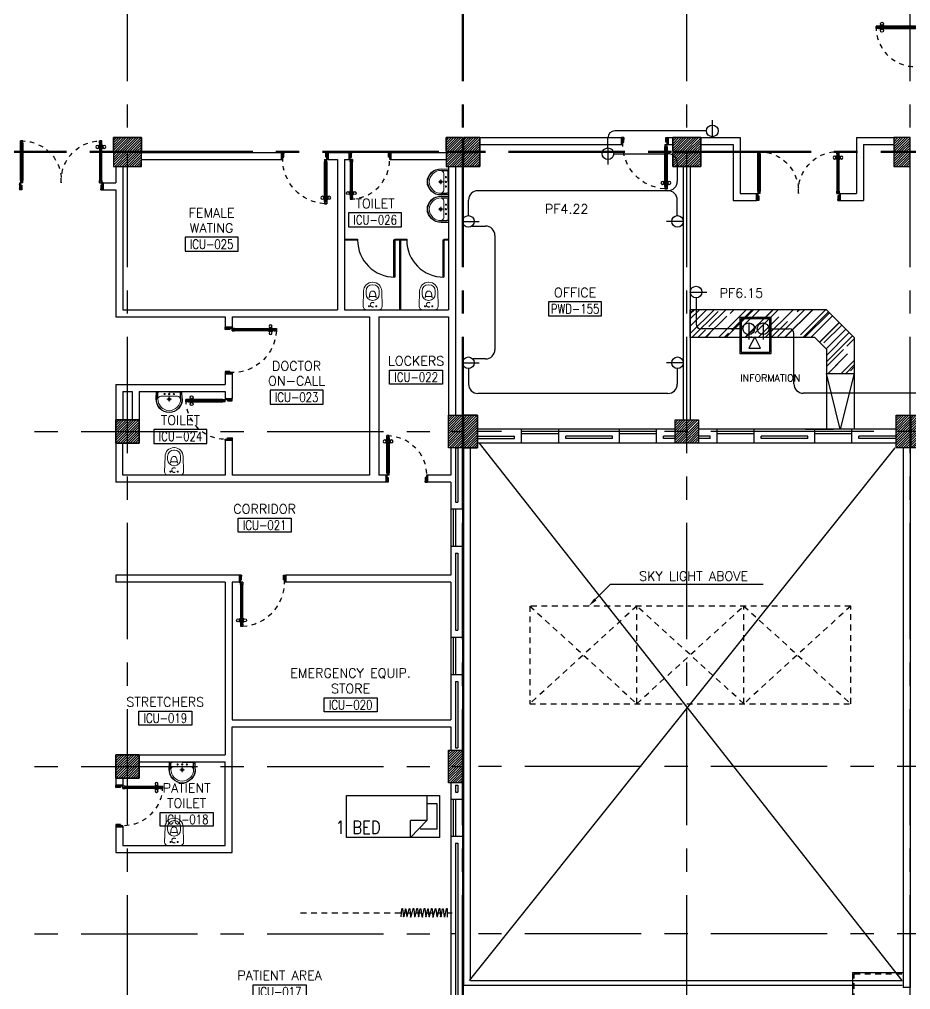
# Model space of a CAD drawing. Extents: x -0.4 to 93.5, y -1.1 to 78.4.
# Drawn here: x 31.47 to 50.62, y 15.35 to 36.21 of the extents above; entities that cross this region are included whole.
import ezdxf
from ezdxf.enums import TextEntityAlignment as Align

# ---------------------------------------------------------------- set-up
doc = ezdxf.new("R2010")
doc.units = 0
doc.header["$MEASUREMENT"] = 0
for name, pattern in [('CENTERX2', [4, 2.5, -0.5, 0.5, -0.5]), ('DASHED', [0.75, 0.5, -0.25]), ('HIDDEN', [0.375, 0.25, -0.125]), ('HIDDEN2', [0.1875, 0.125, -0.0625])]:
    doc.linetypes.add(name, pattern=pattern)
doc.layers.get('0').update_dxf_attribs({"color": 11, "linetype": 'CONTINUOUS'})
for name, color, linetype in [('A_CUBICLE_CURTAINS', 11, 'HIDDEN'), ('AXES', 11, 'CENTERX2'), ('COL', 11, 'CONTINUOUS'), ('COUNTER', 11, 'CONTINUOUS'), ('D_CURTAIN', 11, 'HIDDEN'), ('DOOR', 11, 'CONTINUOUS'), ('E-CLINE', 2, 'CONTINUOUS'), ('E-SOCKETS', 4, 'CONTINUOUS'), ('E-TEXT', 4, 'CONTINUOUS'), ('FIX', 11, 'CONTINUOUS'), ('FUR', 11, 'CONTINUOUS'), ('HAT', 11, 'CONTINUOUS'), ('HIDDEN', 11, 'HIDDEN2'), ('INSUL', 11, 'CONTINUOUS'), ('PART', 11, 'CONTINUOUS'), ('RM-BOX', 11, 'CONTINUOUS'), ('RM-IND', 11, 'CONTINUOUS'), ('RM-NAME', 11, 'CONTINUOUS'), ('RM-NO', 11, 'CONTINUOUS'), ('ROOF', 11, 'CONTINUOUS'), ('RS20', 11, 'CONTINUOUS'), ('SHAFT', 11, 'CONTINUOUS'), ('STR', 11, 'CONTINUOUS'), ('WALL', 11, 'CONTINUOUS'), ('WIN', 11, 'CONTINUOUS')]:
    doc.layers.add(name, color=color, linetype=linetype)
doc.styles.add('ROMANC', font='romanc', dxfattribs={"height": 0.1})
doc.styles.add('ROMANS', font='ROMANS.shx', dxfattribs={"width": 0.6})
doc.styles.add('RS20', font='ROMANS.shx', dxfattribs={"height": 0.2})

# ---------------------------------------------------------------- blocks, each defined once
blk = doc.blocks.new('*X23')
at = {"color": 0}
for p, q in [((84179, 132651), (84678, 133150)), ((84179, 132704), (84625, 133150)), ((84179, 132757), (84571, 133150)), ((84179, 132810), (84518, 133150)), ((84179, 132864), (84465, 133150)), ((84179, 132917), (84412, 133150)), ((84179, 132970), (84359, 133150)), ((84179, 133023), (84306, 133150)), ((84179, 133076), (84253, 133150)), ((84179, 133129), (84200, 133150)), ((84231, 132650), (84679, 133098)), ((84284, 132650), (84679, 133045)), ((84337, 132650), (84679, 132992)), ((84390, 132650), (84679, 132939)), ((84443, 132650), (84679, 132886)), ((84496, 132650), (84679, 132833)), ((84549, 132650), (84679, 132780)), ((84602, 132650), (84679, 132727)), ((84655, 132650), (84679, 132674))]:
    blk.add_line(p, q, dxfattribs=at)
blk = doc.blocks.new('COL50')
at = {"layer": 'COL'}
blk.add_lwpolyline([(-250, 250), (-250, -250), (250, -250), (250, 250)], close=True, dxfattribs=at)
blk = doc.blocks.new('RM1')
at = {"layer": 'RM-BOX'}
blk.add_lwpolyline([(570, -200), (-570, -200), (-570, -500), (570, -500)], close=True, dxfattribs=at)
at = {"layer": 'RM-NAME', "style": 'ROMANS'}
for tag, p in [('ROOMNAME1', (0, 324)), ('ROOMNAME2', (0, 0))]:
    blk.add_attdef(tag, text='', height=200, dxfattribs=at).set_placement(p, align=Align.MIDDLE)
at = {"layer": 'RM-NO', "style": 'ROMANS', "width": 0.8}
blk.add_attdef('ROOMNO', text='', height=200, dxfattribs=at).set_placement((0, -350), align=Align.MIDDLE)
blk = doc.blocks.new('*X59')
at = {"color": 0}
for p, q in [((215909, 139859), (216399, 140350)), ((215909, 139912), (216346, 140350)), ((215909, 139965), (216293, 140350)), ((215909, 140018), (216240, 140350)), ((215909, 140071), (216187, 140350)), ((215909, 140124), (216134, 140350)), ((215909, 140177), (216081, 140350)), ((215909, 140230), (216028, 140350)), ((215909, 140283), (215975, 140350)), ((215909, 140337), (215922, 140350)), ((215952, 139850), (216409, 140306)), ((216005, 139850), (216409, 140253)), ((216058, 139850), (216409, 140200)), ((216111, 139850), (216409, 140147)), ((216164, 139850), (216409, 140094)), ((216217, 139850), (216409, 140041)), ((216270, 139850), (216409, 139988)), ((216323, 139850), (216409, 139935)), ((216376, 139850), (216409, 139882))]:
    blk.add_line(p, q, dxfattribs=at)
blk = doc.blocks.new('A$C272A55A0')
at = {"layer": 'DOOR', "color": 0, "linetype": 'ByBlock'}
for p, q in [((0, 900), (0, 1050)), ((50, 1050), (0, 1050)), ((50, 950), (50, 1050)), ((1750, 950), (1750, 1050)), ((1750, 1050), (1800, 1050)), ((1800, 1050), (1800, 900)), ((0, 900), (25, 900)), ((25, 950), (50, 950)), ((25, 900), (25, 950)), ((75, 900), (25, 900)), ((25, 850), (25, 900)), ((42, 850), (25, 850)), ((58, 870), (42, 870)), ((42, 870), (42, 850)), ((58, 850), (58, 870)), ((75, 850), (58, 850)), ((75, 900), (75, 850)), ((1725, 900), (1775, 900)), ((1725, 900), (1725, 850)), ((1725, 850), (1742, 850)), ((1742, 870), (1758, 870)), ((1742, 850), (1742, 870)), ((1775, 950), (1750, 950)), ((1758, 870), (1758, 850)), ((1758, 850), (1775, 850)), ((1775, 900), (1775, 950)), ((1800, 900), (1775, 900)), ((1775, 850), (1775, 900)), ((25, 50), (42, 50)), ((25, 50), (25, 0)), ((25, 0), (75, 0)), ((75, 0), (25, 0)), ((42, 50), (42, 30)), ((42, 30), (58, 30)), ((58, 50), (75, 50)), ((58, 50), (58, 30)), ((75, 50), (75, 0)), ((1718, 160), (1709, 160)), ((1709, 95), (1709, 160)), ((1718, 95), (1709, 95)), ((1725, 173), (1718, 173)), ((1718, 173), (1718, 83)), ((1718, 95), (1718, 160)), ((1725, 83), (1718, 83)), ((1742, 50), (1725, 50)), ((1725, 50), (1725, 0)), ((1775, 0), (1725, 0)), ((1725, 0), (1775, 0)), ((1742, 50), (1742, 30)), ((1758, 30), (1742, 30)), ((1775, 50), (1758, 50)), ((1758, 50), (1758, 30)), ((1775, 173), (1782, 173)), ((1775, 83), (1782, 83)), ((1775, 50), (1775, 0)), ((1782, 173), (1782, 83)), ((1782, 160), (1791, 160)), ((1782, 95), (1782, 160)), ((1782, 95), (1791, 95)), ((1791, 95), (1791, 160))]:
    blk.add_line(p, q, dxfattribs=at)
at = {"layer": 'DOOR', "color": 9, "linetype": 'ByBlock'}
for p, q in [((50, 1050), (0, 1010)), ((50, 1050), (0, 937)), ((50, 1050), (37, 950)), ((1750, 1050), (1800, 1010)), ((1750, 1050), (1800, 937)), ((1750, 1050), (1763, 950))]:
    blk.add_line(p, q, dxfattribs=at)
at = {"layer": 'DOOR', "linetype": 'ByBlock'}
for p, q in [((25, 850), (25, 50)), ((42, 850), (42, 50)), ((58, 850), (58, 50)), ((75, 50), (75, 850)), ((1725, 50), (1725, 850)), ((1742, 850), (1742, 50)), ((1758, 850), (1758, 50)), ((1775, 850), (1775, 50))]:
    blk.add_line(p, q, dxfattribs=at)
at = {"layer": 'DOOR', "color": 0, "linetype": 'ByBlock'}
for centre in [(1676, 128), (1824, 128)]:
    blk.add_circle(centre, 32.4, dxfattribs=at)
at = {"layer": 'DOOR', "color": 9, "linetype": 'ByBlock'}
for centre, radius, start, end in [((50, 1050), 34.4, 180, 270), ((50, 1050), 14.4, 180, 270), ((1750, 1050), 14.4, 270, 0), ((1750, 1050), 34.4, 270, 0), ((50, 1050), 54.4, 203.2074, 270), ((50, 1050), 74.4, 227.7764, 270), ((50, 1050), 94.4, 238.0182, 270), ((50, 1050), 114, 244.0838, 257.3774), ((50, 1050), 134, 248.1598, 259.28), ((50, 1050), 154, 251.1053, 256.2858), ((1750, 1050), 54.4, 270, 336.7926), ((1750, 1050), 74.4, 270, 312.2236), ((1750, 1050), 94.4, 270, 301.9818), ((1750, 1050), 114, 282.6226, 295.9162), ((1750, 1050), 134, 280.72, 291.8402), ((1750, 1050), 154, 283.7142, 288.8947)]:
    blk.add_arc(centre, radius, start, end, dxfattribs=at)
at = {"layer": 'DOOR', "linetype": 'HIDDEN', "ltscale": 0.5}
for centre, start, end in [((50, 851), 268.3174, 3.2965), ((1750, 851), 176.7035, 271.6826)]:
    blk.add_arc(centre, 851, start, end, dxfattribs=at)
at = {"layer": 'WALL', "linetype": 'ByBlock'}
blk.add_line((1800, 900), (1800, 1050), dxfattribs=at)
blk = doc.blocks.new('DOOR90')
at = {"layer": 'DOOR', "color": 0, "linetype": 'ByBlock'}
for p, q in [((-150, 0), (-150, -25)), ((-150, 0), (0, 0)), ((0, -50), (0, 0)), ((-1000, -25), (-1000, -75)), ((-1000, -75), (-1000, -25)), ((-950, -25), (-1000, -25)), ((-950, -75), (-1000, -75)), ((-970, -42), (-970, -58)), ((-950, -42), (-970, -42)), ((-950, -58), (-970, -58)), ((-950, -25), (-950, -42)), ((-950, -58), (-950, -75)), ((-918, -25), (-918, -18)), ((-828, -18), (-918, -18)), ((-918, -75), (-918, -82)), ((-828, -82), (-918, -82)), ((-905, -18), (-905, -9)), ((-905, -9), (-840, -9)), ((-905, -18), (-840, -18)), ((-905, -82), (-905, -91)), ((-905, -82), (-840, -82)), ((-905, -91), (-840, -91)), ((-840, -18), (-840, -9)), ((-840, -82), (-840, -91)), ((-828, -25), (-828, -18)), ((-828, -75), (-828, -82)), ((-200, -42), (-200, -25)), ((-200, -25), (-150, -25)), ((-180, -42), (-200, -42)), ((-200, -75), (-200, -58)), ((-200, -58), (-180, -58)), ((-150, -75), (-200, -75)), ((-180, -58), (-180, -42)), ((-150, -75), (-150, -25)), ((-150, -25), (-100, -25)), ((-100, -25), (-100, -50)), ((-100, -50), (0, -50)), ((-150, -900), (-150, -875)), ((-150, -875), (-100, -875)), ((0, -900), (-150, -900)), ((-150, -900), (0, -900)), ((-100, -850), (0, -850)), ((-100, -875), (-100, -850)), ((0, -850), (0, -900))]:
    blk.add_line(p, q, dxfattribs=at)
at = {"layer": 'DOOR', "color": 9, "linetype": 'ByBlock'}
for p, q in [((0, -50), (-114, 0)), ((0, -50), (-40, 0)), ((0, -50), (-100, -37)), ((0, -850), (-114, -900)), ((0, -850), (-100, -863)), ((0, -850), (-40, -900))]:
    blk.add_line(p, q, dxfattribs=at)
at = {"layer": 'DOOR', "linetype": 'ByBlock'}
for p, q in [((-200, -25), (-950, -25)), ((-200, -42), (-950, -42)), ((-200, -58), (-950, -58)), ((-950, -75), (-200, -75))]:
    blk.add_line(p, q, dxfattribs=at)
at = {"layer": 'DOOR', "color": 0, "linetype": 'ByBlock'}
for centre in [(-873, 24), (-873, -124)]:
    blk.add_circle(centre, 32.4, dxfattribs=at)
at = {"layer": 'DOOR', "color": 9, "linetype": 'ByBlock'}
for centre, radius, start, end in [((0, -50), 154, 161.1053, 166.2858), ((0, -50), 134, 158.1598, 169.28), ((0, -50), 94.4, 148.0182, 180), ((0, -50), 74.4, 137.7764, 180), ((0, -50), 114, 154.0838, 167.3774), ((0, -50), 54.4, 113.2074, 180), ((0, -50), 34.4, 90, 180), ((0, -50), 14.4, 90, 180), ((0, -850), 154, 193.7142, 198.8947), ((0, -850), 134, 190.72, 201.8402), ((0, -850), 94.4, 180, 211.9818), ((0, -850), 74.4, 180, 222.2236), ((0, -850), 54.4, 180, 246.7926), ((0, -850), 34.4, 180, 270), ((0, -850), 14.4, 180, 270)]:
    blk.add_arc(centre, radius, start, end, dxfattribs=at)
at = {"layer": 'DOOR', "linetype": 'HIDDEN', "ltscale": 0.5}
blk.add_arc((-150, -25), 850, 180, 270, dxfattribs=at)
blk = doc.blocks.new('C5')
at = {"layer": 'HAT', "linetype": 'ByBlock'}
h = blk.add_hatch(dxfattribs=at)
h.set_pattern_fill('ANSI31', color=256, scale=300, style=0)
h.set_pattern_definition([(45, (-223356.182, -51411.005), (-26.516504, 26.516504), [])])
h.paths.add_polyline_path([(300, 300), (0, 300), (0, 0), (300, 0)])
h.paths.add_polyline_path([(600, 300), (300, 300), (300, 0), (600, 0)])
at = {"layer": 'COL'}
blk.add_lwpolyline([(600, 300), (0, 300), (0, 0), (600, 0)], close=True, dxfattribs=at)
blk = doc.blocks.new('C7')
at = {"layer": 'HAT'}
h = blk.add_hatch(dxfattribs=at)
h.set_pattern_fill('ANSI31', color=256, scale=300, style=0)
h.set_pattern_definition([(45, (-248876.182, -51411.005), (-26.5165043, 26.5165043), [])])
h.paths.add_polyline_path([(350, 300), (250, 300), (0, 300), (0, 0), (350, 0)])
at = {"layer": 'COL'}
blk.add_lwpolyline([(0, 300), (0, 0), (350, 0), (350, 300)], close=True, dxfattribs=at)
blk = doc.blocks.new('C11')
at = {"layer": 'HAT'}
h = blk.add_hatch(dxfattribs=at)
h.set_pattern_fill('ANSI31', color=256, scale=300, style=0)
h.set_pattern_definition([(45, (-248556.182, -75061.005), (-26.5165043, 26.5165043), [])])
h.paths.add_polyline_path([(300, 700), (0, 700), (0, 350), (300, 350)])
h.paths.add_polyline_path([(300, 350), (0, 350), (0, 0), (300, 0)])
at = {"layer": 'COL'}
blk.add_lwpolyline([(300, 700), (300, 0), (0, 0), (0, 700)], close=True, dxfattribs=at)
blk = doc.blocks.new('C11D')
at = {"layer": 'COL', "linetype": 'ByBlock'}
for p in [(-320, 0), (0, 0)]:
    blk.add_blockref('C11', p, dxfattribs=at)
blk = doc.blocks.new('C')
at = {"layer": 'D_CURTAIN'}
for points in [[(0.229, 0.077), (0.229, 0.077, 0.848601), (0.219, 0.076), (0.202, -0.062, -0.855925), (0.192, -0.063), (0.167, 0.072, 0.866955), (0.157, 0.072), (0.144, -0.065, -0.843142), (0.134, -0.066), (0.099, 0.077, 0.845318), (0.089, 0.076), (0.076, -0.066, -0.842227), (0.066, -0.067), (0.029, 0.079, 0.837896), (0.019, 0.078), (0.004, -0.065, -0.84563), (-0.006, -0.065), (-0.04, 0.078, 0.842014), (-0.049, 0.078), (-0.065, -0.063, -0.866148), (-0.075, -0.063), (-0.099, 0.074, 0.854133), (-0.109, 0.074), (-0.129, -0.066, -0.838104), (-0.139, -0.067), (-0.17, 0.077, 0.84026), (-0.18, 0.077), (-0.183, -0.071)], [(0.639, -0.068), (0.628, 0.076, 0.848601), (0.618, 0.076), (0.601, -0.063, -0.855925), (0.591, -0.063), (0.566, 0.071, 0.866955), (0.556, 0.071), (0.542, -0.066, -0.843142), (0.533, -0.066), (0.497, 0.076, 0.845318), (0.488, 0.075), (0.474, -0.067, -0.842227), (0.465, -0.068), (0.427, 0.078, 0.837896), (0.417, 0.078), (0.403, -0.065, -0.84563), (0.393, -0.066), (0.359, 0.078, 0.842014), (0.349, 0.077), (0.334, -0.063, -0.866148), (0.324, -0.064), (0.299, 0.074, 0.854133), (0.29, 0.073), (0.27, -0.067, -0.838104), (0.26, -0.067), (0.229, 0.077, 0.84026), (0.219, 0.076)]]:
    blk.add_lwpolyline(points, format="xyb", dxfattribs=at)
blk = doc.blocks.new('LAV1')
at = {"layer": 'FIX', "linetype": 'ByBlock', "ltscale": 0.3}
for p, q in [((-280, 210), (-275, 50)), ((-245, 210), (-245, 85)), ((245, 210), (245, 85)), ((280, 210), (275, 50)), ((0, 60), (-220, 60)), ((0, 60), (220, 60))]:
    blk.add_line(p, q, dxfattribs=at)
at = {"layer": 'FIX', "linetype": 'Continuous', "lineweight": 20}
for p, q in [((-275, 210), (-275, 50)), ((275, 210), (275, 50)), ((0, 50), (-275, 50)), ((0, 50), (-252, 50)), ((0, 155), (-181, 155)), ((0, 155), (181, 155)), ((0, 50), (252, 50)), ((0, 50), (275, 50))]:
    blk.add_line(p, q, dxfattribs=at)
at = {"layer": 'FIX', "linetype": 'DASHED', "lineweight": 20, "ltscale": 0.05}
for p, q in [((50, 220), (-50, 220)), ((0, 170), (0, 270)), ((0, 170), (0, 270))]:
    blk.add_line(p, q, dxfattribs=at)
at = {"layer": 'FIX', "lineweight": 20}
for p, q in [((16, 107), (-15, 107)), ((0, 92), (0, 123))]:
    blk.add_line(p, q, dxfattribs=at)
for centre, radius in [((0, 220), 29.5), ((0, 220), 22.5), ((0, 107), 15.5)]:
    blk.add_circle(centre, radius, dxfattribs=at)
at = {"layer": 'FIX', "linetype": 'HIDDEN', "lineweight": 20, "ltscale": 0.05}
for centre in [(-100, 107), (100, 107)]:
    blk.add_circle(centre, 12.4, dxfattribs=at)
at = {"layer": 'FIX', "linetype": 'ByBlock', "ltscale": 0.3}
for centre, radius, start, end in [((7, 220), 287, 91.3776, 182.0064), ((-7, 220), 287, 357.9936, 88.6224), ((-220, 85), 24.9, 179.7021, 269.9486), ((220, 85), 24.9, 270.0514, 0.2979)]:
    blk.add_arc(centre, radius, start, end, dxfattribs=at)
at = {"layer": 'FIX', "linetype": 'Continuous', "lineweight": 20}
for centre, radius, start, end in [((8, 217), 283, 91.6988, 181.351), ((8, 212), 253, 91.7328, 180.4884), ((-8, 217), 283, 358.649, 88.3012), ((-8, 212), 253, 359.5116, 88.2672), ((-179, 222), 66.9, 190.2006, 268.0786), ((179, 222), 66.9, 271.9214, 349.7994)]:
    blk.add_arc(centre, radius, start, end, dxfattribs=at)
blk = doc.blocks.new('WC1')
at = {"layer": 'FIX', "lineweight": 20}
for p, q in [((-727, 5), (-727, -5)), ((-674, 5), (-674, -5)), ((-534, 24), (-540, 0)), ((-540, 0), (-534, -24)), ((-210, 204), (-538, 194)), ((-475, 141), (-538, 141)), ((-395, 76), (-490, 60)), ((-339, 5), (-339, -5)), ((-538, -141), (-475, -141)), ((-538, -194), (-210, -204)), ((-490, -60), (-395, -76))]:
    blk.add_line(p, q, dxfattribs=at)
at = {"layer": 'FIX', "linetype": 'Continuous', "lineweight": 20}
blk.add_line((-420, -47), (-420, 45), dxfattribs=at)
at = {"layer": 'FIX', "lineweight": 20}
blk.add_lwpolyline([(-213, -204), (-210, -204, 0.414214), (-137, -131), (-137, 0), (-137, 131, 0.414214), (-210, 204)], format="xyb", dxfattribs=at)
at = {"layer": 'FIX', "linetype": 'HIDDEN2', "lineweight": 20, "ltscale": 0.3}
blk.add_circle((-245, 0), 49.8, dxfattribs=at)
at = {"layer": 'FIX', "linetype": 'HIDDEN', "lineweight": 20, "ltscale": 0.05}
for centre in [(-213, 78), (-213, -77)]:
    blk.add_circle(centre, 11.6, dxfattribs=at)
at = {"layer": 'FIX', "lineweight": 20}
for centre, radius, start, end in [((-538, 5), 189, 90, 180), ((-538, 5), 136, 90, 180), ((-473, -7), 68.2, 128.9242, 152.8468), ((-464, -18), 82, 108.496, 128.9242), ((-475, 5), 136, 360, 90), ((-538, -5), 189, 180, 270), ((-538, -5), 136, 180, 270), ((-473, 7), 68.2, 207.1532, 231.0758), ((-464, 18), 82, 231.0758, 251.504), ((-475, -5), 136, 270, 0)]:
    blk.add_arc(centre, radius, start, end, dxfattribs=at)
at = {"layer": 'FIX', "linetype": 'Continuous', "lineweight": 20}
for centre, start, end in [((-443, 46), 357.6662, 91.6121), ((-442, -46), 268.3879, 2.3338)]:
    blk.add_arc(centre, 22.3, start, end, dxfattribs=at)
blk = doc.blocks.new('DOOR-10')
at = {"layer": 'DOOR', "color": 0, "linetype": 'ByBlock'}
for p, q in [((-26, 1100), (-76, 1100)), ((-76, 1100), (-26, 1100)), ((-76, 1050), (-76, 1100)), ((-59, 1050), (-76, 1050)), ((-43, 1070), (-59, 1070)), ((-59, 1050), (-59, 1070)), ((-43, 1050), (-43, 1070)), ((-26, 1050), (-43, 1050)), ((-26, 1050), (-26, 1100)), ((-83, 1005), (-92, 1005)), ((-92, 1005), (-92, 940)), ((-83, 940), (-92, 940)), ((-76, 1018), (-83, 1018)), ((-83, 928), (-83, 1018)), ((-83, 1005), (-83, 940)), ((-76, 928), (-83, 928)), ((-26, 1018), (-18, 1018)), ((-26, 928), (-18, 928)), ((-18, 928), (-18, 1018)), ((-18, 1005), (-9, 1005)), ((-18, 1005), (-18, 940)), ((-18, 940), (-9, 940)), ((-9, 1005), (-9, 940)), ((-1001, 0), (-1001, 150)), ((-1001, 150), (-976, 150)), ((-1001, 150), (-1001, 0)), ((-951, 0), (-1001, 0)), ((-976, 150), (-976, 100)), ((-976, 100), (-951, 100)), ((-951, 100), (-951, 0)), ((-76, 200), (-59, 200)), ((-76, 150), (-76, 200)), ((-76, 150), (-26, 150)), ((-59, 200), (-59, 180)), ((-59, 180), (-43, 180)), ((-51, 100), (-51, 0)), ((-26, 100), (-51, 100)), ((-51, 0), (-1, 0)), ((-43, 200), (-26, 200)), ((-43, 180), (-43, 200)), ((-26, 200), (-26, 150)), ((-1, 150), (-26, 150)), ((-26, 150), (-26, 100))]:
    blk.add_line(p, q, dxfattribs=at)
at = {"layer": 'DOOR', "linetype": 'ByBlock'}
for p, q in [((-76, 1050), (-76, 200)), ((-59, 200), (-59, 1050)), ((-43, 200), (-43, 1050)), ((-26, 200), (-26, 1050))]:
    blk.add_line(p, q, dxfattribs=at)
at = {"layer": 'DOOR', "color": 9, "linetype": 'ByBlock'}
for p, q in [((-951, 0), (-1001, 114)), ((-951, 0), (-1001, 40)), ((-951, 0), (-964, 100)), ((-51, 0), (-1, 114)), ((-51, 0), (-37, 100)), ((-51, 0), (-1, 40)), ((-1, 0), (-1, 150))]:
    blk.add_line(p, q, dxfattribs=at)
at = {"layer": 'DOOR', "color": 0, "linetype": 'ByBlock'}
for centre in [(-124, 973), (23, 973)]:
    blk.add_circle(centre, 32.4, dxfattribs=at)
at = {"layer": 'DOOR', "linetype": 'HIDDEN', "ltscale": 0.5}
blk.add_arc((-23, 149), 952, 93.1482, 179.9482, dxfattribs=at)
at = {"layer": 'DOOR', "color": 9, "linetype": 'ByBlock'}
for centre, radius, start, end in [((-951, 0), 154, 103.7142, 108.8947), ((-951, 0), 134, 100.72, 111.8402), ((-951, 0), 94.4, 90, 121.9818), ((-951, 0), 74.4, 90, 132.2236), ((-951, 0), 54.4, 90, 156.7926), ((-951, 0), 34.4, 90, 180), ((-951, 0), 14.4, 90, 180), ((-51, 0), 94.4, 58.0182, 90), ((-51, 0), 74.4, 47.7764, 90), ((-51, 0), 54.4, 23.2074, 90), ((-51, 0), 34.4, 0, 90), ((-51, 0), 14.4, 0, 90), ((-51, 0), 134, 68.1598, 79.28), ((-51, 0), 114, 64.0838, 77.3774), ((-51, 0), 154, 71.1053, 76.2858)]:
    blk.add_arc(centre, radius, start, end, dxfattribs=at)
blk = doc.blocks.new('fe-door')
at = {"layer": 'DOOR', "color": 0, "linetype": 'ByBlock'}
for p, q in [((-900, 1775), (-900, 1725)), ((-900, 1725), (-900, 1775)), ((-850, 1775), (-900, 1775)), ((-850, 1725), (-900, 1725)), ((-870, 1758), (-870, 1742)), ((-850, 1758), (-870, 1758)), ((-850, 1742), (-870, 1742)), ((-850, 1775), (-850, 1758)), ((-850, 1742), (-850, 1725)), ((-818, 1775), (-818, 1782)), ((-728, 1782), (-818, 1782)), ((-818, 1725), (-818, 1718)), ((-728, 1718), (-818, 1718)), ((-805, 1782), (-805, 1791)), ((-805, 1791), (-740, 1791)), ((-805, 1782), (-740, 1782)), ((-805, 1718), (-805, 1709)), ((-805, 1718), (-740, 1718)), ((-805, 1709), (-740, 1709)), ((-740, 1782), (-740, 1791)), ((-740, 1718), (-740, 1709)), ((-728, 1775), (-728, 1782)), ((-728, 1725), (-728, 1718)), ((-50, 1758), (-50, 1775)), ((-50, 1775), (0, 1775)), ((-30, 1758), (-50, 1758)), ((-50, 1725), (-50, 1742)), ((-50, 1742), (-30, 1742)), ((0, 1725), (-50, 1725)), ((-30, 1742), (-30, 1758)), ((150, 1800), (0, 1800)), ((0, 1800), (0, 1775)), ((0, 1725), (0, 1775)), ((0, 1775), (150, 1775)), ((150, 1775), (150, 1800)), ((0, 75), (0, 25)), ((0, 75), (50, 75)), ((0, 0), (0, 25)), ((0, 25), (50, 25)), ((150, 25), (0, 25)), ((0, 0), (150, 0)), ((30, 58), (30, 42)), ((50, 58), (30, 58)), ((30, 42), (50, 42)), ((50, 75), (50, 58)), ((50, 42), (50, 25)), ((150, 25), (150, 0)), ((850, 58), (850, 75)), ((850, 75), (900, 75)), ((850, 58), (870, 58)), ((850, 25), (850, 42)), ((850, 42), (870, 42)), ((850, 25), (900, 25)), ((870, 42), (870, 58)), ((900, 25), (900, 75)), ((900, 75), (900, 25))]:
    blk.add_line(p, q, dxfattribs=at)
at = {"layer": 'DOOR', "linetype": 'ByBlock'}
for p, q in [((-50, 1775), (-850, 1775)), ((-50, 1758), (-850, 1758)), ((-50, 1742), (-850, 1742)), ((-850, 1725), (-50, 1725)), ((850, 75), (50, 75)), ((50, 58), (850, 58)), ((50, 42), (850, 42)), ((50, 25), (850, 25))]:
    blk.add_line(p, q, dxfattribs=at)
at = {"layer": 'DOOR', "color": 0, "linetype": 'ByBlock'}
for centre in [(-773, 1824), (-773, 1676)]:
    blk.add_circle(centre, 32.4, dxfattribs=at)
at = {"layer": 'DOOR', "linetype": 'HIDDEN', "ltscale": 0.5}
for centre, start, end in [((-49, 1750), 178.3174, 273.2965), ((49, 50), 358.3174, 93.2965)]:
    blk.add_arc(centre, 851, start, end, dxfattribs=at)
at = {"layer": 'WALL'}
for p, q in [((0, 1800), (150, 1800)), ((0, 0), (150, 0))]:
    blk.add_line(p, q, dxfattribs=at)
at = {"layer": 'WALL', "linetype": 'ByBlock'}
blk.add_line((0, 1800), (150, 1800), dxfattribs=at)

msp = doc.modelspace()

# ---------------------------------------------------------------- hatches: boundary and pattern name
at = {"layer": 'COUNTER', "linetype": 'ByBlock'}
h = msp.add_hatch(dxfattribs=at)
h.set_pattern_fill('AR-RROOF', color=11, scale=0.3, angle=45, style=0)
h.set_pattern_definition([(45, (-249.90383, -112.74973), (0.25455844, 0.6788225), [4.5, -0.6, 1.5, -0.3]), (45, (-249.72776, -112.36153), (-0.49426764, 0.07000357), [0.9, -0.099, 1.8, -0.225]), (45, (-249.97808, -112.46336), (0.96095812, 1.24521504), [2.4, -0.42, 1.2, -0.3])])
h.paths.add_polyline_path([(45.8874, 29.97), (45.8874, 29.37), (48.5638, 29.37), (48.8124, 29.1215), (48.8124, 28.6), (49.4124, 28.6), (49.4124, 29.37), (48.8124, 29.97)])

# ---------------------------------------------------------------- linework, layer by layer
at = {"layer": 'A_CUBICLE_CURTAINS', "ltscale": 0.5}
msp.add_line((37.5103, 17), (40.7676, 17), dxfattribs=at)
at = {"layer": 'AXES'}
for p, q in [((45.8124, -1.1143), (45.8124, 77.6984)), ((40.9924, -1.1143), (40.9924, 77.3484)), ((41.0124, -1.1143), (41.0124, 77.3484)), ((50.6124, -1.1143), (50.6124, 77.3484)), ((33.7924, -1.1143), (33.7924, 59.47)), ((92.4824, 33.37), (30.1924, 33.37)), ((92.4824, 33.35), (30.1924, 33.35)), ((24.7924, 27.35), (40.9924, 27.35)), ((92.8324, 27.35), (40.7424, 27.35)), ((24.7924, 20.15), (40.9924, 20.15)), ((92.8324, 20.15), (40.7424, 20.15)), ((24.7924, 16.55), (40.7457, 16.55)), ((92.8324, 16.55), (40.7424, 16.55))]:
    msp.add_line(p, q, dxfattribs=at)
at = {"layer": 'COUNTER', "linetype": 'ByBlock'}
for p, q in [((45.8874, 29.37), (45.8874, 29.97)), ((48.8124, 29.97), (45.8874, 29.97)), ((48.8124, 29.97), (49.4124, 29.37)), ((48.5638, 29.37), (45.8874, 29.37)), ((48.5638, 29.37), (48.8124, 29.1215)), ((49.4124, 29.37), (49.4124, 27.4)), ((48.8124, 29.1215), (48.8124, 27.4)), ((48.8124, 28.6), (49.4124, 28.6)), ((49.1124, 27.4), (48.8124, 28.6)), ((49.4124, 28.6), (49.1124, 27.4)), ((48.3624, 27.4), (48.9624, 27.4))]:
    msp.add_line(p, q, dxfattribs=at)
at = {"layer": 'E-CLINE', "color": 4, "linetype": 'ByBlock'}
for p, q in [((46.2366, 33.8153), (44.2674, 33.8153)), ((44.1174, 33.45), (44.1174, 33.6653)), ((44.2424, 33.325), (45.408, 33.325)), ((41.1909, 31.7692), (41.487, 31.7692)), ((41.687, 31.5692), (41.687, 29.1116)), ((41.487, 28.9116), (41.2118, 28.9116))]:
    msp.add_line(p, q, dxfattribs=at)
at = {"layer": 'E-CLINE', "color": 4}
for p, q in [((45.608, 33.125), (45.608, 32.729)), ((45.408, 32.529), (41.3217, 32.529)), ((41.1217, 31.9952), (41.1217, 32.329)), ((45.608, 31.9952), (45.608, 32.329)), ((46.0167, 30.2251), (46.0167, 29.6617)), ((47.019, 29.5617), (46.1167, 29.5617)), ((47.5767, 29.5617), (48.0147, 29.5617)), ((48.1147, 28.3745), (48.1147, 29.4617)), ((41.1217, 28.7048), (41.1217, 28.371)), ((45.608, 28.7048), (45.608, 28.371)), ((45.408, 28.171), (41.3217, 28.171)), ((50.8074, 28.1745), (48.3147, 28.1745))]:
    msp.add_line(p, q, dxfattribs=at)
at = {"layer": 'E-CLINE', "color": 4, "linetype": 'ByBlock'}
for centre, radius, start, end in [((44.2674, 33.6653), 0.15, 90, 180), ((45.408, 33.125), 0.2, 0, 90), ((41.487, 31.5692), 0.2, 0, 90), ((41.487, 29.1116), 0.2, 270, 0)]:
    msp.add_arc(centre, radius, start, end, dxfattribs=at)
at = {"layer": 'E-CLINE', "color": 4}
for centre, radius, start, end in [((45.408, 32.729), 0.2, 270, 0), ((41.3217, 32.329), 0.2, 90, 180), ((45.408, 32.329), 0.2, 0, 90), ((46.1167, 29.6617), 0.1, 180, 270), ((48.0147, 29.4617), 0.1, 0, 90), ((41.3217, 28.371), 0.2, 180, 270), ((45.408, 28.371), 0.2, 270, 0), ((48.3147, 28.3745), 0.2, 180, 270)]:
    msp.add_arc(centre, radius, start, end, dxfattribs=at)
at = {"layer": 'E-SOCKETS'}
for p, q in [((46.3616, 33.6903), (46.3616, 34.0486)), ((44.1174, 33.45), (44.1174, 33.0917)), ((40.9924, 31.8703), (41.3507, 31.8703)), ((45.7374, 31.8703), (45.379, 31.8703)), ((45.8874, 30.35), (46.2457, 30.35)), ((47.6229, 29.8021), (46.9555, 29.8021)), ((46.9555, 29.8021), (46.9555, 29.0324)), ((47.144, 29.6867), (47.144, 29.3284)), ((47.4517, 29.6867), (47.4517, 29.3284)), ((47.6229, 29.0324), (47.6229, 29.8021)), ((46.9555, 29.0324), (47.6229, 29.0324)), ((40.9924, 28.8297), (41.3507, 28.8297)), ((45.7374, 28.8297), (45.379, 28.8297))]:
    msp.add_line(p, q, dxfattribs=at)
at = {"layer": 'E-SOCKETS', "color": 8}
for p, q in [((47.5979, 29.7771), (46.9805, 29.7771)), ((46.9805, 29.7771), (46.9805, 29.0574)), ((47.5979, 29.0574), (47.5979, 29.7771)), ((46.9805, 29.0574), (47.5979, 29.0574))]:
    msp.add_line(p, q, dxfattribs=at)
at = {"layer": 'E-SOCKETS'}
msp.add_lwpolyline([(47.147, 29.1464), (47.3995, 29.1464), (47.2733, 29.3886), (47.2733, 29.3886)], close=True, dxfattribs=at)
for centre in [(46.3616, 33.8153), (44.1174, 33.325), (41.1174, 31.8703), (45.6124, 31.8703), (46.0124, 30.35), (47.144, 29.5617), (47.4517, 29.5617), (41.1174, 28.8297), (45.6124, 28.8297)]:
    msp.add_circle(centre, 0.125, dxfattribs=at)
at = {"layer": 'FUR'}
for p, q in [((38.4959, 18.6265), (38.4959, 19.5265)), ((38.4959, 19.5265), (40.4959, 19.5265)), ((40.2243, 19.5265), (40.2243, 18.9877)), ((40.4959, 19.5265), (40.4959, 18.6265)), ((40.2243, 19.3566), (40.4405, 19.3566)), ((40.4405, 19.3566), (40.4405, 18.7987)), ((40.2243, 18.9877), (39.8709, 18.9877)), ((39.8709, 18.6265), (39.8709, 18.9877)), ((40.2243, 18.9877), (39.8709, 18.6265)), ((40.4405, 18.7987), (40.0808, 18.7987)), ((40.4959, 18.6265), (38.4959, 18.6265))]:
    msp.add_line(p, q, dxfattribs=at)
at = {"layer": 'HIDDEN'}
for p, q in [((49.3374, 23.6), (42.4374, 23.6)), ((42.4374, 23.6), (42.4374, 21.5)), ((44.7374, 23.6), (42.4374, 21.5)), ((42.4374, 23.6), (44.7374, 21.5)), ((47.0374, 21.5), (44.7374, 23.6)), ((44.7374, 21.5), (47.0374, 23.6)), ((44.7374, 21.5), (44.7374, 23.6)), ((44.7374, 21.5), (44.7374, 23.6)), ((49.3374, 23.6), (47.0374, 21.5)), ((47.0374, 23.6), (49.3374, 21.5)), ((47.0374, 21.5), (47.0374, 23.6)), ((47.0374, 21.5), (47.0374, 23.6)), ((49.3374, 21.5), (49.3374, 23.6)), ((42.4374, 21.5), (49.3374, 21.5))]:
    msp.add_line(p, q, dxfattribs=at)
at = {"layer": 'INSUL'}
for p, q in [((41.3124, 27.25), (42.1124, 27.25)), ((41.3124, 27.2), (42.1124, 27.2)), ((42.1124, 27.2), (42.1124, 27.25)), ((43.2124, 27.2), (43.2124, 27.25)), ((44.2124, 27.25), (43.2124, 27.25)), ((44.2124, 27.2), (43.2124, 27.2)), ((44.2124, 27.2), (44.2124, 27.25)), ((45.3124, 27.2), (45.3124, 27.25)), ((45.5624, 27.25), (45.3124, 27.25)), ((45.5624, 27.2), (45.3124, 27.2)), ((46.3124, 27.25), (46.0624, 27.25)), ((46.3124, 27.2), (46.0624, 27.2)), ((46.3124, 27.2), (46.3124, 27.25)), ((48.4124, 27.25), (47.4124, 27.25)), ((47.4124, 27.2), (47.4124, 27.25)), ((48.4124, 27.2), (47.4124, 27.2)), ((48.4124, 27.2), (48.4124, 27.25)), ((50.3124, 27.25), (49.5124, 27.25)), ((49.5124, 27.2), (49.5124, 27.25)), ((50.3124, 27.2), (49.5124, 27.2)), ((40.8424, 26.997), (40.8424, 25.8364)), ((40.8454, 27), (40.8894, 27)), ((40.8924, 26.997), (40.8924, 25.8364)), ((40.8424, 25.8364), (40.8924, 25.8364)), ((40.8424, 24.7364), (40.8424, 23.0776)), ((40.8424, 24.7364), (40.8924, 24.7364)), ((40.8924, 24.7364), (40.8924, 23.0776)), ((40.8424, 23.0776), (40.8924, 23.0776)), ((40.8424, 21.9776), (40.8424, 20.55)), ((40.8424, 21.9776), (40.8924, 21.9776)), ((40.8924, 21.9776), (40.8924, 20.55)), ((40.8424, 20.55), (40.8924, 20.55)), ((40.8424, 19.75), (40.8924, 19.75)), ((40.8424, 19.75), (40.8424, 19.6)), ((40.8924, 19.75), (40.8924, 19.6)), ((40.8424, 19.6), (40.8924, 19.6)), ((40.8424, 18.5), (40.8424, 13.3)), ((40.8424, 18.5), (40.8924, 18.5)), ((40.8924, 18.5), (40.8924, 13.3))]:
    msp.add_line(p, q, dxfattribs=at)
for centre, start, end in [((40.8454, 26.997), 90, 180), ((40.8894, 26.997), 360, 90)]:
    msp.add_arc(centre, 0.003, start, end, dxfattribs=at)
at = {"layer": 'PART', "linetype": 'ByBlock'}
for p, q in [((38.4523, 31.49), (38.7373, 31.49)), ((38.4523, 31.47), (38.7373, 31.47)), ((38.7373, 31.49), (38.7373, 31.47)), ((39.5173, 30.67), (39.5173, 31.47)), ((39.5173, 31.47), (39.5373, 31.47)), ((39.5373, 31.49), (39.5373, 31.47)), ((39.5373, 31.49), (39.7924, 31.49)), ((39.5373, 31.47), (39.5373, 31.49)), ((39.5373, 31.47), (39.6373, 31.47)), ((39.5373, 31.47), (39.5373, 30.67)), ((39.6373, 31.47), (39.6373, 29.97)), ((39.6573, 31.47), (39.6573, 29.97)), ((39.6573, 31.47), (39.7924, 31.47)), ((39.7924, 31.49), (39.7924, 31.47)), ((40.5724, 30.67), (40.5724, 31.47)), ((40.5724, 31.47), (40.5924, 31.47)), ((40.5724, 31.47), (40.6924, 31.47)), ((40.5924, 31.49), (40.5924, 31.47)), ((40.5924, 31.49), (40.6924, 31.49)), ((40.5924, 31.47), (40.5924, 30.67)), ((39.5373, 30.67), (39.5173, 30.67)), ((40.5924, 30.67), (40.5724, 30.67))]:
    msp.add_line(p, q, dxfattribs=at)
for centre in [(39.5373, 31.47), (40.5924, 31.47)]:
    msp.add_arc(centre, 0.8, 180, 270, dxfattribs=at)
at = {"layer": 'RM-IND'}
for p, q in [((43.8464, 23.7411), (44.1749, 24.0679)), ((44.1749, 24.0679), (44.6878, 24.0679)), ((44.6878, 24.0679), (47.4545, 24.0679))]:
    msp.add_line(p, q, dxfattribs=at)
msp.add_solid([(43.8699, 23.7174), (43.8229, 23.7647), (43.7046, 23.6)], dxfattribs=at)
at = {"layer": 'ROOF'}
for p, q in [((41.0124, 27.1), (41.0124, 15.45)), ((41.1624, 15.55), (41.1624, 27)), ((50.4624, 27), (50.4624, 15.4)), ((50.6124, 27.1), (50.6124, 15.4)), ((41.0124, 15.45), (50.4424, 15.45)), ((41.1624, 15.55), (50.4424, 15.55)), ((50.6124, 15.4), (50.4624, 15.4))]:
    msp.add_line(p, q, dxfattribs=at)
at = {"layer": 'SHAFT'}
for p, q in [((41.1424, 15.55), (50.2924, 27)), ((50.4424, 15.55), (41.3603, 27.0988))]:
    msp.add_line(p, q, dxfattribs=at)
at = {"layer": 'STR'}
msp.add_lwpolyline([(50.4624, 13.0859), (49.3824, 13.0859), (49.3824, 15.7209), (50.4624, 15.7209)], dxfattribs=at)
at = {"layer": 'STR', "linetype": 'HIDDEN2'}
msp.add_lwpolyline([(50.4624, 13.1159), (49.4124, 13.1159), (49.4124, 15.6909), (50.4624, 15.6909)], dxfattribs=at)
at = {"layer": 'WALL', "linetype": 'ByBlock'}
for p, q in [((40.9924, 33.62), (40.9924, 33.1)), ((46.9621, 33.67), (46.9621, 32.47)), ((49.4621, 33.67), (49.4621, 32.47)), ((46.8121, 33.52), (46.8121, 32.32)), ((49.6121, 33.52), (49.6121, 32.32)), ((34.0924, 33.35), (37.1023, 33.35)), ((34.0924, 33.2), (37.1023, 33.2)), ((37.1023, 33.35), (37.1023, 33.2)), ((38.1023, 33.35), (38.1023, 33.2)), ((38.1023, 33.35), (38.5523, 33.35)), ((38.1023, 33.2), (38.3023, 33.2)), ((38.3023, 33.2), (38.3023, 29.97)), ((38.4523, 33.2), (38.4523, 33.05)), ((38.4523, 33.2), (38.5523, 33.2)), ((38.4523, 33.2), (38.5523, 33.2)), ((38.4523, 33.2), (38.4523, 29.97)), ((38.5523, 33.2), (38.5523, 33.35)), ((39.4523, 33.2), (39.4523, 33.35)), ((39.4523, 33.35), (40.6424, 33.35)), ((39.4523, 33.2), (40.6424, 33.2)), ((39.4523, 33.2), (40.6424, 33.2)), ((33.5424, 33.05), (33.5424, 32.7)), ((33.6924, 33.05), (33.6924, 29.97)), ((40.6924, 33.05), (40.6924, 29.97)), ((40.8424, 33.05), (40.8424, 27.7)), ((33.2674, 32.55), (33.2674, 32.7)), ((33.5424, 32.55), (33.5424, 29.82)), ((47.3121, 32.32), (47.3121, 32.47)), ((49.1121, 32.32), (49.1121, 32.47)), ((33.6924, 29.97), (38.3023, 29.97)), ((38.4523, 29.97), (40.6924, 29.97)), ((33.5424, 29.82), (35.8924, 29.82)), ((35.8924, 29.82), (35.8924, 29.5925)), ((36.0424, 29.82), (36.0424, 29.5925)), ((36.0424, 29.82), (38.9924, 29.82)), ((38.9924, 29.82), (38.9924, 26.415)), ((39.1924, 29.82), (39.1924, 26.415)), ((39.1924, 29.82), (40.6924, 29.82)), ((40.6924, 29.82), (40.6924, 27.7)), ((36.0424, 29.5925), (35.8924, 29.5925)), ((36.0424, 28.5925), (35.8924, 28.5925)), ((35.8924, 28.5925), (35.8924, 28.365)), ((36.0424, 28.5925), (36.0424, 28.365)), ((33.5424, 28.365), (33.5424, 26.265)), ((33.5424, 28.365), (35.8924, 28.365)), ((33.6924, 28.215), (33.6924, 27.6)), ((33.6924, 28.215), (33.8924, 28.215)), ((33.8924, 28.215), (33.8924, 27.6)), ((34.0424, 28.215), (35.8924, 28.215)), ((34.0424, 28.215), (34.0424, 27.6)), ((35.8924, 28.215), (35.8924, 28.065)), ((36.0424, 28.365), (36.0424, 28.065)), ((35.8924, 28.065), (36.0424, 28.065)), ((35.8924, 27.165), (36.0424, 27.165)), ((35.8924, 27.165), (35.8924, 26.415)), ((36.0424, 27.165), (36.0424, 26.415)), ((33.6924, 26.415), (33.6924, 27.1)), ((40.7424, 27), (40.7424, 26.415)), ((40.9924, 25.6864), (40.9924, 27.1)), ((35.8924, 26.415), (33.6924, 26.415)), ((38.9924, 26.415), (36.0424, 26.415)), ((39.3424, 26.415), (39.1924, 26.415)), ((39.3424, 26.415), (39.3424, 26.265)), ((40.7424, 26.415), (40.2424, 26.415)), ((40.2424, 26.415), (40.2424, 26.265)), ((39.3424, 26.265), (33.5424, 26.265)), ((40.7424, 26.265), (40.2424, 26.265)), ((40.7424, 26.265), (40.7424, 25.6864)), ((40.7424, 25.6864), (40.9924, 25.6864)), ((40.7424, 24.8864), (40.9924, 24.8864)), ((40.7424, 24.8864), (40.7424, 24.265)), ((40.9924, 24.8864), (40.9924, 22.9276)), ((40.989, 24.7364), (40.9924, 24.7364)), ((33.5424, 24.265), (33.5424, 24.115)), ((36.1924, 24.265), (33.5424, 24.265)), ((36.1924, 24.265), (36.1924, 24.115)), ((40.7424, 24.265), (37.1924, 24.265)), ((37.1924, 24.265), (37.1924, 24.115)), ((35.8924, 24.115), (33.5424, 24.115)), ((35.8924, 24.115), (35.8924, 20.4)), ((36.0424, 24.115), (36.0424, 21.15)), ((36.1924, 24.115), (36.0424, 24.115)), ((40.7424, 24.115), (37.1924, 24.115)), ((40.7424, 24.115), (40.7424, 22.9276)), ((40.989, 23.0776), (40.9924, 23.0776)), ((40.7424, 22.9276), (40.9924, 22.9276)), ((40.7424, 22.1276), (40.9924, 22.1276)), ((40.7424, 22.1276), (40.7424, 21.15)), ((40.9924, 22.1276), (40.9924, 20.5)), ((40.989, 21.9776), (40.9924, 21.9776)), ((36.0424, 21.15), (40.7424, 21.15)), ((36.0424, 18.3), (36.0424, 21)), ((36.0424, 21), (40.7424, 21)), ((40.7424, 21), (40.7424, 20.5)), ((34.0424, 20.4), (35.8924, 20.4)), ((34.0424, 20.25), (35.8924, 20.25)), ((35.8924, 18.45), (35.8924, 20.25)), ((40.7424, 19.8), (40.7424, 19.45)), ((40.9924, 19.8), (40.9924, 19.45)), ((40.7424, 19.45), (40.9924, 19.45)), ((40.7424, 18.65), (40.9924, 18.65)), ((40.7424, 18.65), (40.7424, 13.3)), ((40.9924, 18.65), (40.9924, 13.3)), ((33.6924, 18.45), (35.8924, 18.45)), ((33.5424, 18.3), (36.0424, 18.3)), ((40.989, 16.5), (40.9924, 16.5))]:
    msp.add_line(p, q, dxfattribs=at)
at = {"layer": 'WALL'}
for p, q in [((41.3624, 33.67), (44.4124, 33.67)), ((44.4124, 33.52), (44.4124, 33.67)), ((45.4124, 33.67), (45.5124, 33.67)), ((45.4124, 33.52), (45.4124, 33.67)), ((46.1124, 33.67), (46.9621, 33.67)), ((49.4621, 33.67), (50.2624, 33.67)), ((41.3624, 33.52), (44.4124, 33.52)), ((45.4124, 33.52), (45.5124, 33.52)), ((46.1124, 33.52), (46.8121, 33.52)), ((49.6121, 33.52), (50.2624, 33.52)), ((45.7374, 33.05), (45.7374, 27.6)), ((45.8874, 33.05), (45.8874, 27.6)), ((33.2674, 32.7), (33.5424, 32.7)), ((33.2674, 32.55), (33.5424, 32.55)), ((46.9621, 32.47), (47.3121, 32.47)), ((49.1121, 32.47), (49.4621, 32.47)), ((46.8121, 32.32), (47.3121, 32.32)), ((49.1121, 32.32), (49.6121, 32.32)), ((42.2624, 27.4), (41.3124, 27.4)), ((42.2624, 27.1), (42.2624, 27.4)), ((43.0624, 27.1), (43.0624, 27.4)), ((44.3624, 27.4), (43.0624, 27.4)), ((44.3624, 27.1), (44.3624, 27.4)), ((45.1624, 27.1), (45.1624, 27.4)), ((45.5624, 27.4), (45.1624, 27.4)), ((46.4624, 27.4), (46.0624, 27.4)), ((46.4624, 27.1), (46.4624, 27.4)), ((48.5624, 27.4), (47.2624, 27.4)), ((47.2624, 27.1), (47.2624, 27.4)), ((48.5624, 27.1), (48.5624, 27.4)), ((50.3124, 27.4), (49.3624, 27.4)), ((49.3624, 27.1), (49.3624, 27.4)), ((42.2624, 27.0988), (41.3124, 27.0988)), ((44.3624, 27.1), (43.0624, 27.1)), ((45.5624, 27.1), (45.1624, 27.1)), ((46.4624, 27.1), (46.0624, 27.1)), ((48.5624, 27.1), (47.2624, 27.1)), ((50.3124, 27.1), (49.3624, 27.1)), ((33.5424, 19.9), (33.5424, 19.75)), ((33.6924, 19.9), (33.6924, 19.75)), ((33.6924, 19.75), (33.5424, 19.75)), ((33.6924, 18.85), (33.5424, 18.85)), ((33.5424, 18.85), (33.5424, 18.3)), ((33.6924, 18.85), (33.6924, 18.45))]:
    msp.add_line(p, q, dxfattribs=at)
at = {"layer": 'WALL', "linetype": 'ByBlock', "ltscale": 0.3}
for points in [[(33.4924, 33.67), (34.0924, 33.67), (34.0924, 33.37), (33.4924, 33.37)], [(40.6424, 33.67), (40.9924, 33.67), (40.9924, 33.37), (40.6424, 33.37)], [(41.0124, 33.67), (41.3624, 33.67), (41.3624, 33.37), (41.0124, 33.37)], [(45.5124, 33.67), (46.1124, 33.67), (46.1124, 33.37), (45.5124, 33.37)], [(34.0924, 33.35), (33.4924, 33.35), (33.4924, 33.05), (34.0924, 33.05)], [(40.6424, 33.05), (40.9924, 33.05), (40.9924, 33.35), (40.6424, 33.35)], [(41.0124, 33.35), (41.3624, 33.35), (41.3624, 33.05), (41.0124, 33.05)], [(45.5124, 33.35), (46.1124, 33.35), (46.1124, 33.05), (45.5124, 33.05)], [(34.0424, 27.6), (33.5424, 27.6), (33.5424, 27.1), (34.0424, 27.1)], [(40.6924, 27.7), (40.9924, 27.7), (40.9924, 27), (40.6924, 27)], [(41.3124, 27.7), (41.0124, 27.7), (41.0124, 27), (41.3124, 27)], [(45.5624, 27.6), (46.0624, 27.6), (46.0624, 27.1), (45.5624, 27.1)], [(50.3124, 27.7), (50.6124, 27.7), (50.6124, 27), (50.3124, 27)], [(40.6924, 20.5), (40.9924, 20.5), (40.9924, 19.8), (40.6924, 19.8)], [(33.5424, 20.4), (34.0424, 20.4), (34.0424, 19.9), (33.5424, 19.9)]]:
    msp.add_lwpolyline(points, close=True, dxfattribs=at)
at = {"layer": 'WIN'}
for p, q in [((43.0624, 27.4), (42.2624, 27.4)), ((43.0624, 27.35), (42.2624, 27.35)), ((45.1624, 27.4), (44.3624, 27.4)), ((45.1624, 27.35), (44.3624, 27.35)), ((47.2624, 27.4), (46.4624, 27.4)), ((47.2624, 27.35), (46.4624, 27.35)), ((49.3624, 27.4), (48.5624, 27.4)), ((49.3624, 27.35), (48.5624, 27.35)), ((43.0624, 27.3), (42.2624, 27.3)), ((45.1624, 27.3), (44.3624, 27.3)), ((47.2624, 27.3), (46.4624, 27.3)), ((49.3624, 27.3), (48.5624, 27.3)), ((43.0624, 27.1), (42.2624, 27.1)), ((45.1624, 27.1), (44.3624, 27.1)), ((47.2624, 27.1), (46.4624, 27.1)), ((49.3624, 27.1), (48.5624, 27.1)), ((40.7424, 25.6864), (40.7424, 24.8864)), ((40.7924, 25.6864), (40.7924, 24.8864)), ((40.8424, 25.6864), (40.8424, 24.8864)), ((40.9924, 25.6864), (40.9924, 24.8864)), ((40.7424, 22.9276), (40.7424, 22.1276)), ((40.7924, 22.9276), (40.7924, 22.1276)), ((40.8424, 22.9276), (40.8424, 22.1276)), ((40.9924, 22.9276), (40.9924, 22.1276)), ((40.7424, 19.45), (40.7424, 18.65)), ((40.7924, 19.45), (40.7924, 18.65)), ((40.8424, 19.45), (40.8424, 18.65)), ((40.9924, 19.45), (40.9924, 18.65))]:
    msp.add_line(p, q, dxfattribs=at)

# ---------------------------------------------------------------- block references
at = {"layer": 'COL', "linetype": 'ByBlock', "xscale": 0.001, "yscale": 0.001, "zscale": 0.001}
for name, p in [('C5', (33.4924, 33.37)), ('C7', (40.6424, 33.37)), ('C7', (41.0124, 33.37)), ('C5', (45.5124, 33.37)), ('C7', (50.2624, 33.37)), ('C5', (33.4924, 33.05)), ('C7', (40.6424, 33.05)), ('C7', (41.0124, 33.05)), ('C5', (45.5124, 33.05)), ('C7', (50.2624, 33.05)), ('C11D', (41.0124, 27)), ('C11D', (50.6324, 27)), ('C11', (40.6924, 19.8))]:
    msp.add_blockref(name, p, dxfattribs=at)
at = {"layer": 'COL', "yscale": 0.001, "zscale": 0.001}
for p, xscale in [((33.7924, 27.35), -0.001), ((45.8124, 27.35), -0.001), ((33.7924, 20.15), 0.001)]:
    msp.add_blockref('COL50', p, dxfattribs=dict(at, xscale=xscale))
at = {"layer": 'D_CURTAIN', "ltscale": 2, "xscale": -1.2, "yscale": 1.2, "zscale": 1.2}
msp.add_blockref('C', (40.4432, 16.9984), dxfattribs=at)
at = {"layer": 'DOOR', "color": 0, "linetype": 'ByBlock', "ltscale": 0.3, "xscale": 0.001, "yscale": 0.001, "zscale": 0.001}
msp.add_blockref('fe-door', (50.7803, 34.295), dxfattribs=at)
at = {"layer": 'DOOR', "color": 0, "linetype": 'ByBlock', "yscale": 0.001, "zscale": 0.001}
for name, p, xscale, rotation in [('A$C272A55A0', (31.4674, 33.6004), -0.001, 180), ('DOOR90', (38.5523, 33.35), 0.001, 90), ('A$C272A55A0', (47.3121, 33.3704), -0.001, 180), ('DOOR90', (39.3424, 26.265), -0.001, 90)]:
    msp.add_blockref(name, p, dxfattribs=dict(at, xscale=xscale, rotation=rotation))
at = {"layer": 'DOOR', "color": 0, "linetype": 'ByBlock', "ltscale": 0.3, "yscale": 0.001, "zscale": 0.001}
for p, xscale, rotation in [((45.4131, 33.67), -0.001, 180), ((38.103, 33.35), -0.001, 180), ((35.8924, 29.5932), -0.001, 270), ((36.1917, 24.265), 0.001, 180)]:
    msp.add_blockref('DOOR-10', p, dxfattribs=dict(at, xscale=xscale, rotation=rotation))
at = {"layer": 'DOOR', "color": 0, "linetype": 'ByBlock', "yscale": 0.001, "zscale": 0.001}
for p, xscale in [((36.0424, 28.065), 0.001), ((33.5424, 19.75), -0.001)]:
    msp.add_blockref('DOOR90', p, dxfattribs=dict(at, xscale=xscale))
at = {"layer": 'FIX', "xscale": -0.001, "yscale": 0.001, "zscale": 0.001}
for name, p, rotation in [('LAV1', (40.7424, 32.7198), 90), ('LAV1', (40.7424, 32.1308), 90), ('WC1', (39.0602, 29.833), 90), ('WC1', (40.2646, 29.833), 90), ('LAV1', (34.6868, 28.265), 180), ('WC1', (34.7924, 26.278), 90), ('LAV1', (34.9674, 20.3), 180), ('WC1', (34.7924, 18.313), 90)]:
    msp.add_blockref(name, p, dxfattribs=dict(at, rotation=rotation))
at = {"layer": 'HAT', "xscale": 0.001, "yscale": 0.001, "zscale": 0.001}
for name, p in [('*X59', (-182.3662, -112.7497)), ('*X59', (-170.3462, -112.7497)), ('*X23', (-50.6369, -112.7497))]:
    msp.add_blockref(name, p, dxfattribs=at)
at = {"layer": 'RM-NAME', "xscale": 0.001, "yscale": 0.001, "zscale": 0.001}
for p, values in [((39.1127, 32.2535), {'ROOMNO': 'ICU-026', 'ROOMNAME2': 'TOILET'}), ((35.5983, 31.7276), {'ROOMNO': 'ICU-025', 'ROOMNAME2': 'WATING', 'ROOMNAME1': 'FEMALE'}), ((43.4124, 30.3387), {'ROOMNO': 'PWD-155', 'ROOMNAME2': 'OFFICE'}), ((37.4253, 28.4387), {'ROOMNO': 'ICU-023', 'ROOMNAME2': 'ON-CALL', 'ROOMNAME1': 'DOCTOR'}), ((34.9287, 27.5964), {'ROOMNO': 'ICU-024', 'ROOMNAME2': 'TOILET'})]:
    msp.add_blockref('RM1', p, dxfattribs=at).add_auto_attribs(values)
at = {"layer": 'RM-NAME'}
ref = msp.add_blockref('RM1', (39.9945, 28.8703), dxfattribs=dict(at, xscale=-0.001, yscale=0.001, zscale=0.001))
ref.add_attrib('ROOMNO', 'ICU-022', dxfattribs={"layer": 'RM-NO', "height": 0.2, "style": 'ROMANS', "width": 0.8}).set_placement((39.9945, 28.5203), align=Align.MIDDLE)
ref.add_attrib('ROOMNAME2', 'LOCKERS', dxfattribs={"height": 0.2, "style": 'ROMANS'}).set_placement((39.9945, 28.8703), align=Align.MIDDLE)
ref = msp.add_blockref('RM1', (36.7383, 25.6875), dxfattribs=dict(at, xscale=-0.001, yscale=0.001, zscale=0.001))
ref.add_attrib('ROOMNO', 'ICU-021', dxfattribs={"layer": 'RM-NO', "height": 0.2, "style": 'ROMANS', "width": 0.8}).set_placement((36.7383, 25.3375), align=Align.MIDDLE)
ref.add_attrib('ROOMNAME2', 'CORRIDOR', dxfattribs={"height": 0.2, "style": 'ROMANS'}).set_placement((36.7383, 25.6875), align=Align.MIDDLE)
ref = msp.add_blockref('RM1', (38.5861, 21.8248), dxfattribs=dict(at, xscale=-0.001, yscale=0.001, zscale=0.001))
ref.add_attrib('ROOMNO', 'ICU-020', dxfattribs={"layer": 'RM-NO', "height": 0.2, "style": 'ROMANS', "width": 0.8}).set_placement((38.5861, 21.4748), align=Align.MIDDLE)
ref.add_attrib('ROOMNAME2', 'STORE', dxfattribs={"height": 0.2, "style": 'ROMANS'}).set_placement((38.5861, 21.8248), align=Align.MIDDLE)
ref.add_attrib('ROOMNAME1', 'EMERGENCY EQUIP.', dxfattribs={"height": 0.2, "style": 'ROMANS'}).set_placement((38.5861, 22.1486), align=Align.MIDDLE)
ref = msp.add_blockref('RM1', (34.6026, 21.5379), dxfattribs=dict(at, xscale=-0.001, yscale=0.001, zscale=0.001))
ref.add_attrib('ROOMNO', 'ICU-019', dxfattribs={"layer": 'RM-NO', "height": 0.2, "style": 'ROMANS', "width": 0.8}).set_placement((34.6026, 21.1879), align=Align.MIDDLE)
ref.add_attrib('ROOMNAME2', 'STRETCHERS', dxfattribs={"height": 0.2, "style": 'ROMANS'}).set_placement((34.6026, 21.5379), align=Align.MIDDLE)
ref = msp.add_blockref('RM1', (35.062, 19.3632), dxfattribs=dict(at, xscale=-0.001, yscale=0.001, zscale=0.001))
ref.add_attrib('ROOMNO', 'ICU-018', dxfattribs={"layer": 'RM-NO', "height": 0.2, "style": 'ROMANS', "width": 0.8}).set_placement((35.062, 19.0132), align=Align.MIDDLE)
ref.add_attrib('ROOMNAME2', 'TOILET', dxfattribs={"height": 0.2, "style": 'ROMANS'}).set_placement((35.062, 19.3632), align=Align.MIDDLE)
ref.add_attrib('ROOMNAME1', 'PATIENT', dxfattribs={"height": 0.2, "style": 'ROMANS'}).set_placement((35.062, 19.6871), align=Align.MIDDLE)
ref = msp.add_blockref('RM1', (37.0602, 15.6584), dxfattribs=dict(at, xscale=-0.001, yscale=0.001, zscale=0.001))
ref.add_attrib('ROOMNO', 'ICU-017', dxfattribs={"layer": 'RM-NO', "height": 0.2, "style": 'ROMANS', "width": 0.8}).set_placement((37.0602, 15.3084), align=Align.MIDDLE)
ref.add_attrib('ROOMNAME2', 'PATIENT AREA', dxfattribs={"height": 0.2, "style": 'ROMANS'}).set_placement((37.0602, 15.6584), align=Align.MIDDLE)

# ---------------------------------------------------------------- texts
at = {"layer": 'E-TEXT', "color": 4, "style": 'ROMANS'}
for s, p in [(' PF4.22', (42.6257, 32.0383)), (' PF6.15', (46.3824, 30.2284))]:
    msp.add_text(s, height=0.2, dxfattribs=at).set_placement(p)
at = {"layer": 'RM-NAME', "style": 'ROMANC'}
msp.add_text('INFORMATION', height=0.15, dxfattribs=at).set_placement((47.6057, 28.5024), align=Align.MIDDLE)
at = {"layer": 'RM-NAME', "style": 'ROMANS'}
msp.add_text('SKY LIGHT ABOVE', height=0.2, dxfattribs=at).set_placement((44.7878, 24.2429), align=Align.MIDDLE_LEFT)
at = {"layer": 'RS20', "style": 'RS20', "width": 0.85}
msp.add_text('1 BED', height=0.2736, dxfattribs=at).set_placement((38.7468, 18.8421), align=Align.MIDDLE)

doc.saveas('drawing.dxf')
